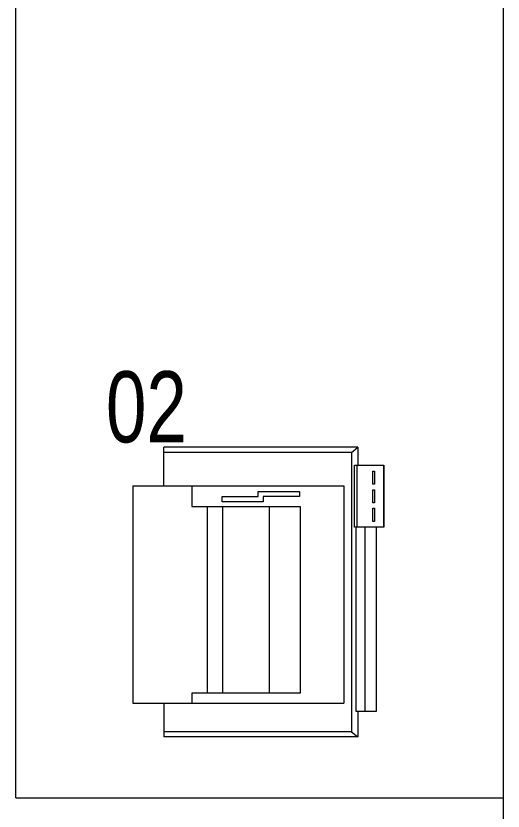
# Model space of a CAD drawing. Header units: millimetres. Extents: x 26027 to 581921, y 7230 to 233891.
# Drawn here: x 495877 to 496477, y 186481 to 187459 of the extents above; entities that cross this region are included whole.
import ezdxf

# ---------------------------------------------------------------- set-up
doc = ezdxf.new("R2010")
doc.units = ezdxf.units.MM
doc.header["$LTSCALE"] = 5
doc.layers.get('0').update_dxf_attribs({"color": 252})
doc.layers.add('Medical Equipment and Furniture', color=252, linetype='Continuous', lineweight=0)
doc.layers.add('Walls', color=252, linetype='Continuous', lineweight=5)
doc.styles.add('X3G_ENTITY_257CFD', font='swisscl.ttf', dxfattribs={"height": 200})

# ---------------------------------------------------------------- blocks, each defined once
blk = doc.blocks.new('ITPPLT2C-P')
at = {"color": 0}
for p, q in [((0.02286, 0.03177), (0.26184, 0.03177)), ((0.03041, 0.02557), (0.02286, 0.03177)), ((0.02286, 0), (0.02286, 0.03177)), ((0.26184, -0.00959), (0.26184, 0.03177)), ((0.03041, -0.31823), (0.03041, 0.02557)), ((0.03041, 0.02557), (0.26184, 0.02557)), ((0, 0), (0, -0.22622)), ((0.02518, 0), (0, 0)), ((0.01395, 0), (0.01395, -0.22622)), ((0.02518, 0), (0.01395, 0)), ((0.02518, -0.22622), (0.02518, 0)), ((0.0401, -0.27688), (0.0401, -0.00959)), ((0.3, -0.00959), (0.0401, -0.00959)), ((0.22741, -0.02218), (0.22741, -0.00959)), ((0.3, -0.27688), (0.3, -0.00959)), ((0.09395, -0.2515), (0.09395, -0.02218)), ((0.09395, -0.02218), (0.22741, -0.02218)), ((0.13211, -0.2515), (0.13211, -0.02218)), ((0.18945, -0.2515), (0.18945, -0.02218)), ((0.20824, -0.2515), (0.20824, -0.02218)), ((-0.0091, -0.22622), (0.02673, -0.22622)), ((-0.0091, -0.30235), (-0.0091, -0.22622)), ((-0.00872, -0.22622), (0.02363, -0.22622)), ((-0.00872, -0.30235), (-0.00872, -0.22622)), ((0, -0.22622), (0.02518, -0.22622)), ((0.00232, -0.24947), (0.00232, -0.23339)), ((0.00232, -0.23339), (0.00446, -0.23339)), ((0.00446, -0.23339), (0.00446, -0.24947)), ((0.01395, -0.22622), (0.02518, -0.22622)), ((0.02363, -0.22622), (0.02363, -0.30235)), ((0.02673, -0.22622), (0.02673, -0.30235)), ((0.00446, -0.24947), (0.00232, -0.24947)), ((0.22741, -0.2515), (0.09395, -0.2515)), ((0.22741, -0.27688), (0.22741, -0.2515)), ((0.00232, -0.27213), (0.00232, -0.25625)), ((0.00232, -0.25625), (0.00446, -0.25625)), ((0.00446, -0.25625), (0.00446, -0.27213)), ((0.09472, -0.2701), (0.09472, -0.26409)), ((0.09472, -0.26409), (0.13947, -0.26409)), ((0.13947, -0.2575), (0.19003, -0.2575)), ((0.13947, -0.26409), (0.13947, -0.2575)), ((0.19003, -0.26409), (0.14567, -0.26409)), ((0.14567, -0.26409), (0.14567, -0.2701)), ((0.19003, -0.2575), (0.19003, -0.26409)), ((0.00446, -0.27213), (0.00232, -0.27213)), ((0.14567, -0.2701), (0.09472, -0.2701)), ((0.00232, -0.29499), (0.00232, -0.2793)), ((0.00232, -0.2793), (0.00446, -0.2793)), ((0.00446, -0.2793), (0.00446, -0.29499)), ((0.3, -0.27688), (0.0401, -0.27688)), ((0.26184, -0.27688), (0.26184, -0.32462)), ((0.02673, -0.30235), (-0.0091, -0.30235)), ((0.02363, -0.30235), (-0.00872, -0.30235)), ((0.00446, -0.29499), (0.00232, -0.29499)), ((0.02286, -0.32462), (0.02286, -0.30235)), ((0.03041, -0.31823), (0.02286, -0.32462)), ((0.03041, -0.31823), (0.26184, -0.31823)), ((0.02286, -0.32462), (0.26184, -0.32462))]:
    blk.add_line(p, q, dxfattribs=at)

msp = doc.modelspace()

# ---------------------------------------------------------------- linework, layer by layer
at = {"layer": 'Medical Equipment and Furniture'}
for q in [(495877.14, 187527.37, 0), (496477.14, 186497.37, 0)]:
    msp.add_line((495877.14, 186497.37, 0), q, dxfattribs=at)
at = {"layer": 'Walls'}
msp.add_line((496477.14, 190352.33, 0), (496477.14, 185830.27, 0), dxfattribs=at)

# ---------------------------------------------------------------- block references
at = {"layer": 'Medical Equipment and Furniture', "extrusion": (1.19895e-18, -8.17187e-07, -1), "xscale": -1000, "yscale": 1000.000000000002, "zscale": 1000.000000000002, "rotation": 180}
msp.add_blockref('ITPPLT2C-P', (-496321.03, 186604.07, -0.17), dxfattribs=at)

# ---------------------------------------------------------------- texts
at = {"layer": 'Medical Equipment and Furniture', "insert": (496037.9, 187022.12, 0), "char_height": 87.473, "attachment_point": 2, "style": 'X3G_ENTITY_257CFD'}
msp.add_mtext('02', dxfattribs=at)

doc.saveas('drawing.dxf')
